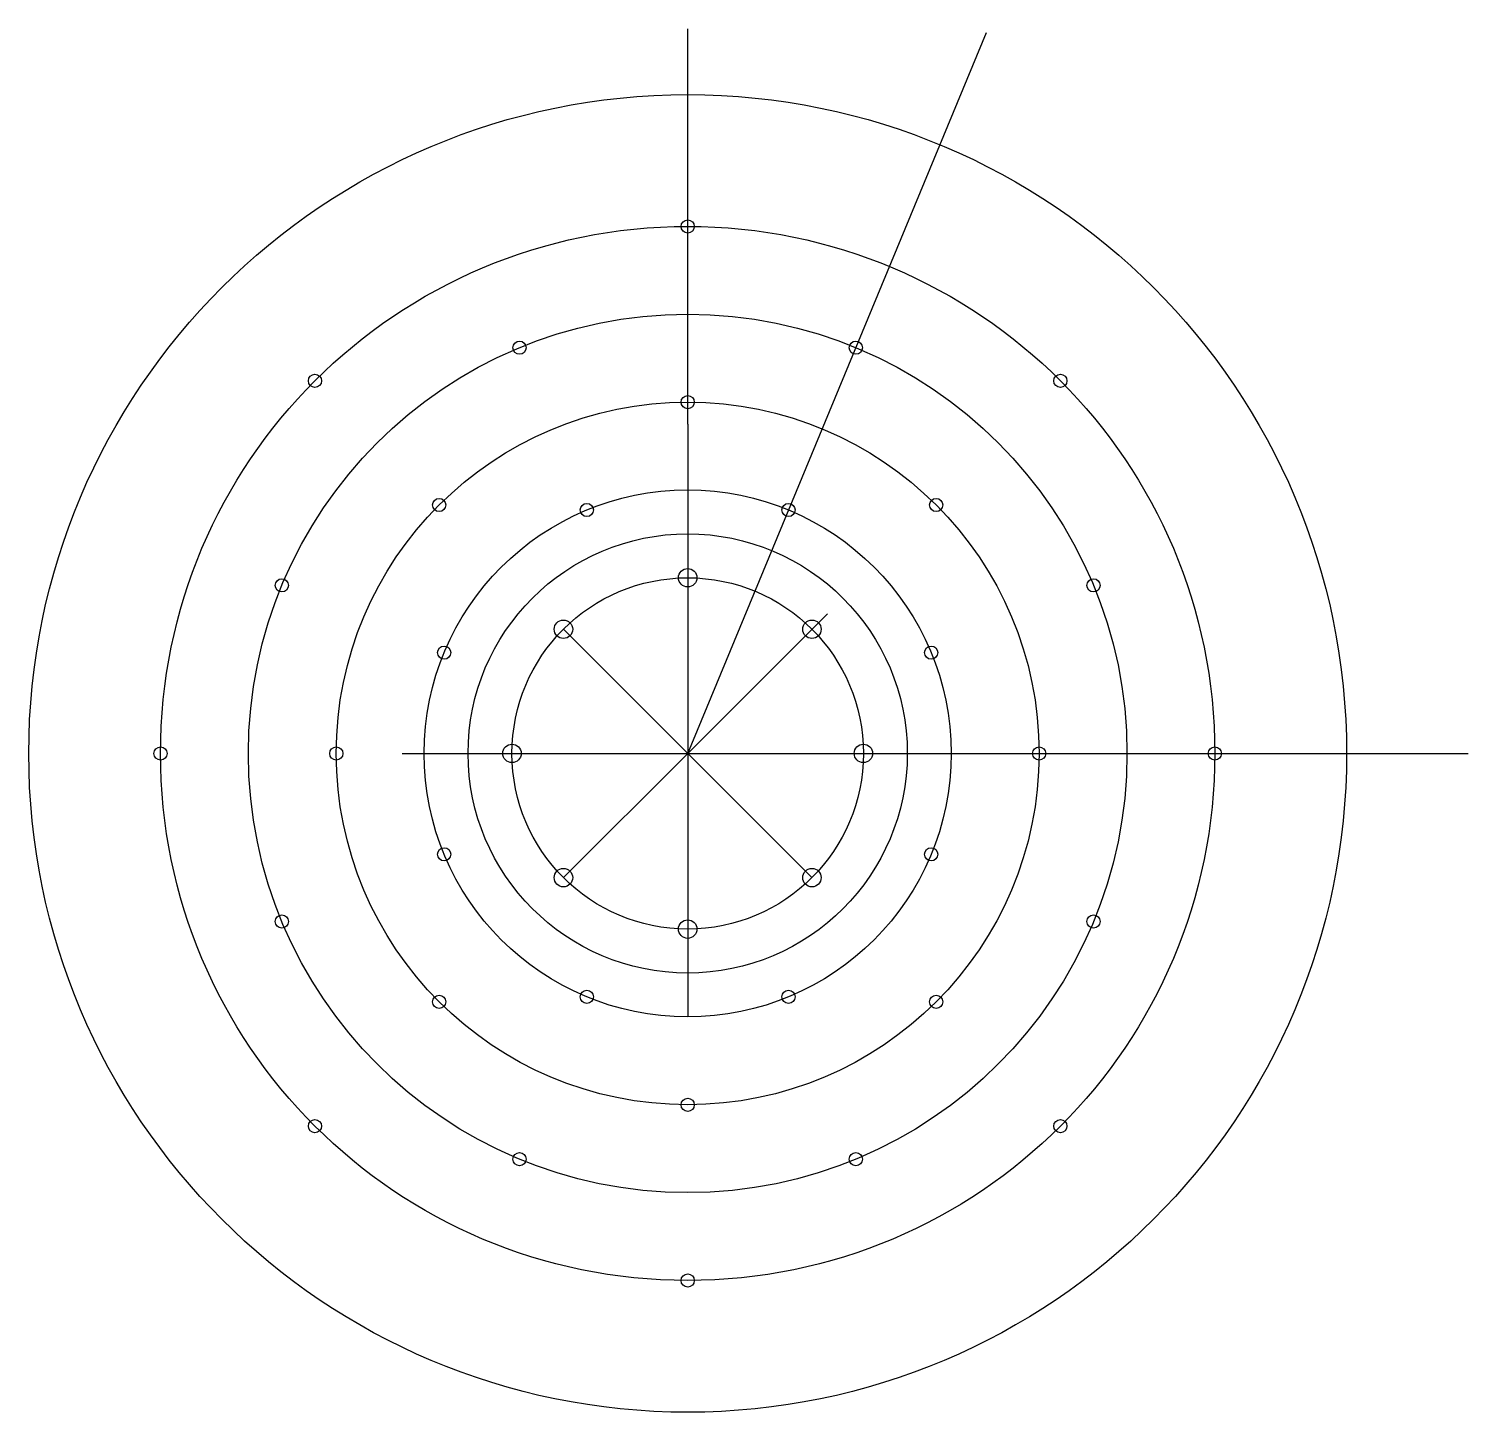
# Model space of a CAD drawing. Header units: millimetres. Extents: x -150 to 178, y -150 to 165.
import ezdxf

# ---------------------------------------------------------------- set-up
doc = ezdxf.new("R2010")
doc.units = ezdxf.units.MM
doc.layers.get('0').update_dxf_attribs({"linetype": 'CONTINUOUS'})

msp = doc.modelspace()

# ---------------------------------------------------------------- linework, layer by layer
for p, q in [((0, 75), (0, 165)), ((0, 0), (68, 164.16)), ((0, 75), (0, -60)), ((0, 0), (31.82, 31.82)), ((0, 0), (-28.28, 28.28)), ((-65, 0), (65, 0)), ((0, 0), (-28.28, -28.28)), ((0, 0), (40, 0)), ((0, 0), (28.28, -28.28)), ((0, 0), (177.69, 0))]:
    msp.add_line(p, q)
for centre, radius in [((0, 0), 150), ((0, 120), 1.5), ((0, 0), 120), ((0, 0), 100), ((-38.27, 92.39), 1.5), ((38.27, 92.39), 1.5), ((-84.85, 84.85), 1.5), ((84.85, 84.85), 1.5), ((0, 0), 80), ((0, 80), 1.5), ((0, 0), 60), ((-56.57, 56.57), 1.5), ((-22.96, 55.43), 1.5), ((22.96, 55.43), 1.5), ((56.57, 56.57), 1.5), ((0, 0), 50), ((-92.39, 38.27), 1.5), ((0, 0), 40), ((0, 40), 2.1), ((92.39, 38.27), 1.5), ((-28.28, 28.28), 2.1), ((28.28, 28.28), 2.1), ((-55.43, 22.96), 1.5), ((55.43, 22.96), 1.5), ((-120, 0), 1.5), ((-80, 0), 1.5), ((-40, 0), 2.1), ((40, 0), 2.1), ((80, 0), 1.5), ((120, 0), 1.5), ((-55.43, -22.96), 1.5), ((55.43, -22.96), 1.5), ((-28.28, -28.28), 2.1), ((28.28, -28.28), 2.1), ((-92.39, -38.27), 1.5), ((0, -40), 2.1), ((92.39, -38.27), 1.5), ((-56.57, -56.57), 1.5), ((-22.96, -55.43), 1.5), ((22.96, -55.43), 1.5), ((56.57, -56.57), 1.5), ((0, -80), 1.5), ((-84.85, -84.85), 1.5), ((84.85, -84.85), 1.5), ((-38.27, -92.39), 1.5), ((38.27, -92.39), 1.5), ((0, -120), 1.5)]:
    msp.add_circle(centre, radius)

doc.saveas('drawing.dxf')
